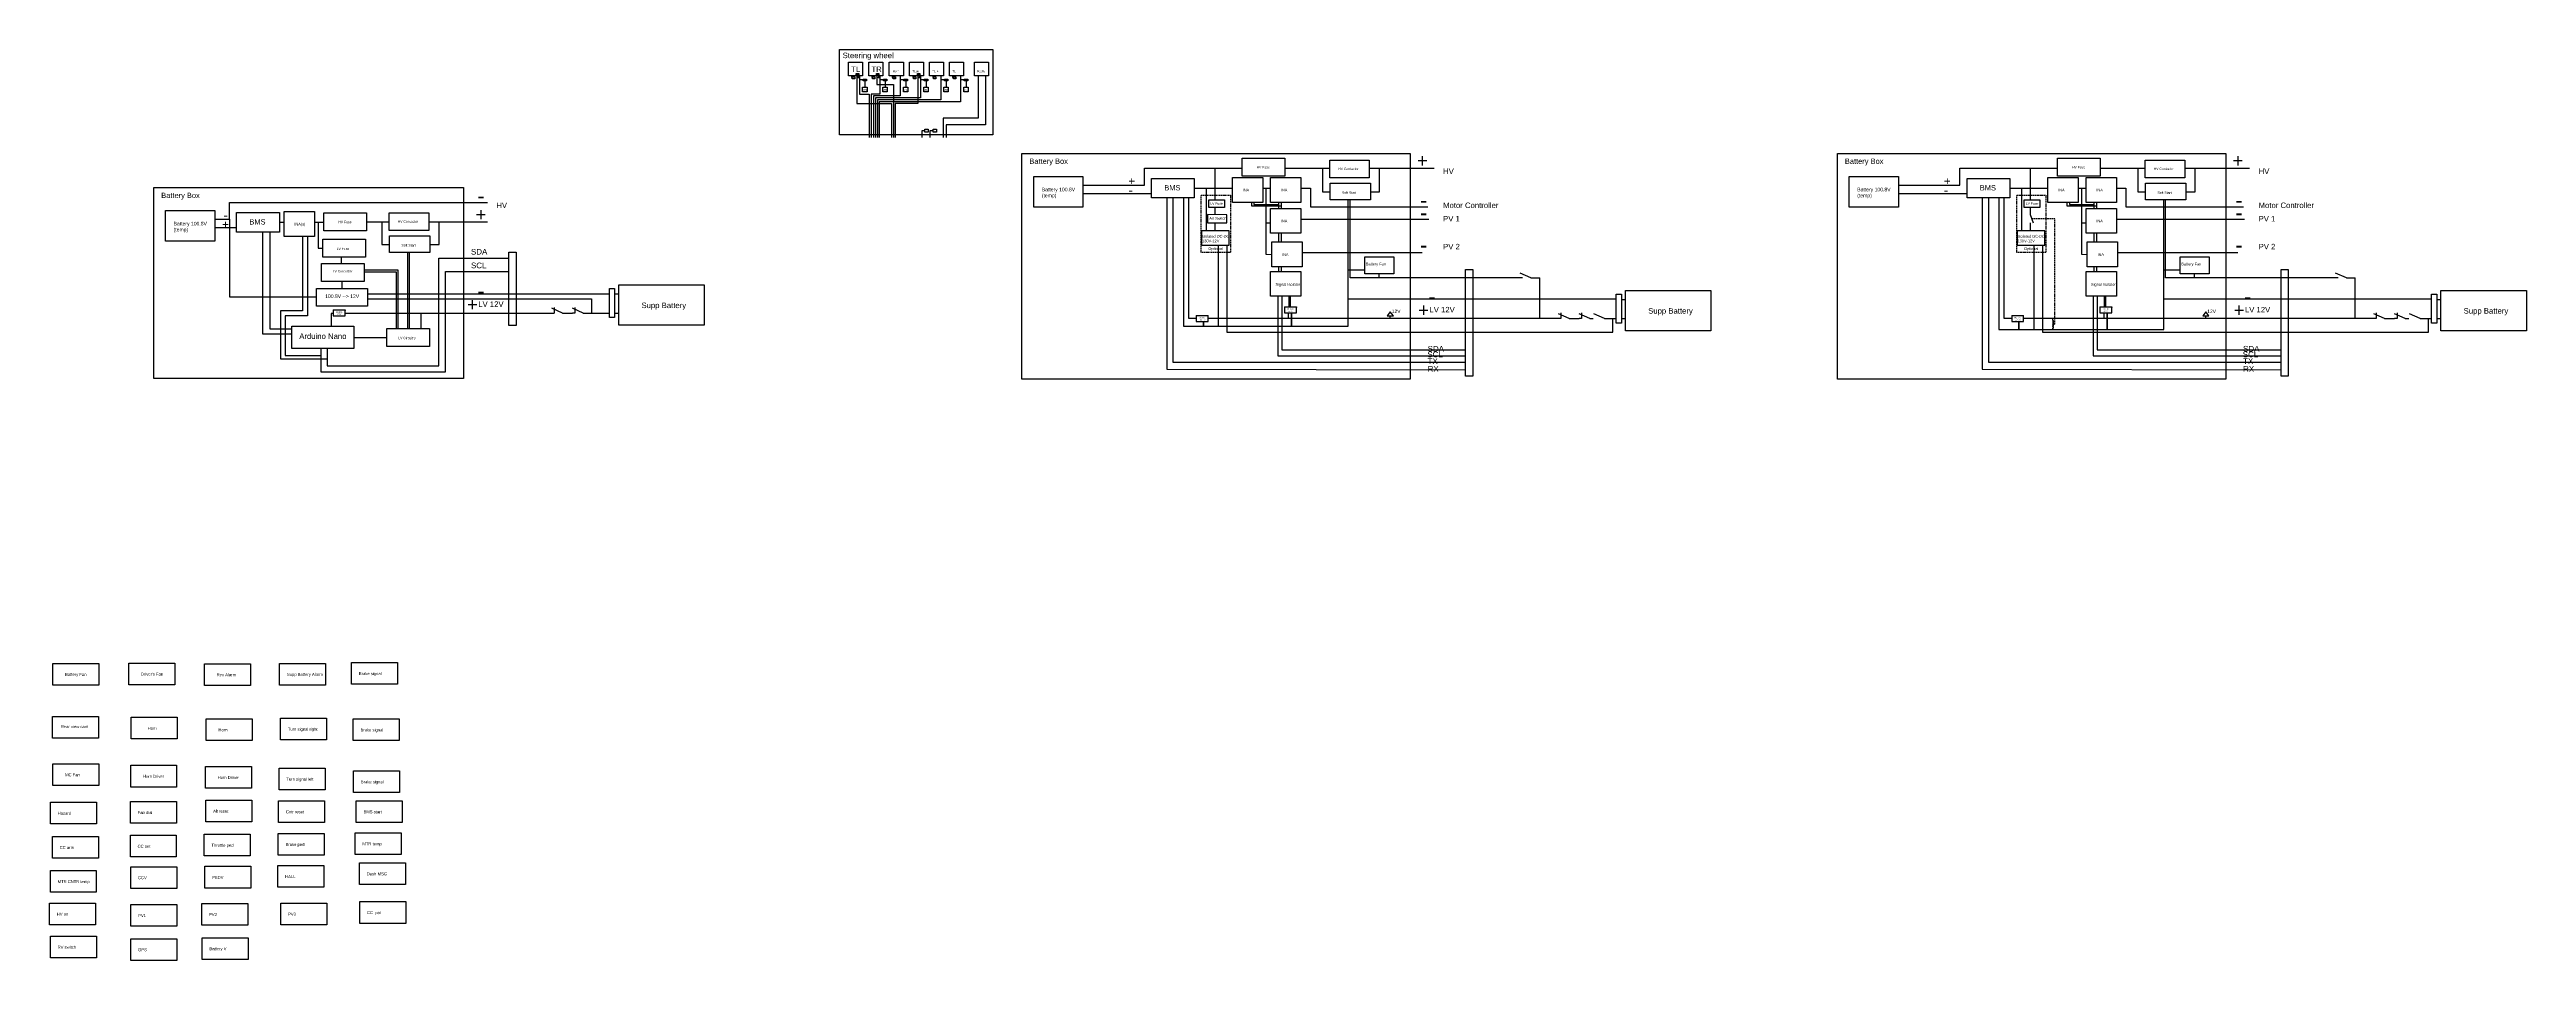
# Model space of a CAD drawing. Header units: inches. Extents: x -6006 to 28106, y 59 to 4778.
# Drawn here: x 5791 to 10942, y 1049 to 2943 of the extents above; entities that cross this region are included whole.
import ezdxf

# ---------------------------------------------------------------- set-up
doc = ezdxf.new("R2010")
doc.units = ezdxf.units.IN
doc.header["$MEASUREMENT"] = 0
doc.linetypes.add('DASHED2', pattern=[0.375, 0.25, -0.125])
doc.styles.get("Standard").update_dxf_attribs({"font": 'arial.ttf'})

msp = doc.modelspace()

# ---------------------------------------------------------------- linework, layer by layer
for p, q in [((7459, 2888.2), (7459, 2884.9)), ((7459, 2884.9), (7460.8, 2884.9)), ((7473.3, 2890.2), (7473.3, 2885.5)), ((7501.2, 2888.2), (7501.2, 2884.9)), ((7501.2, 2884.9), (7503, 2884.9)), ((7515.4, 2890.2), (7515.4, 2885.5)), ((7543.9, 2888.2), (7543.9, 2884.9)), ((7543.9, 2884.9), (7545.8, 2884.9)), ((7586.3, 2888.2), (7586.3, 2884.9)), ((7586.3, 2884.9), (7588.1, 2884.9)), ((7600.4, 2890.2), (7600.4, 2885.5)), ((7628, 2888.2), (7628, 2884.9)), ((7628, 2884.9), (7629.8, 2884.9)), ((7669.3, 2888.2), (7669.3, 2884.9)), ((7669.3, 2884.9), (7671.2, 2884.9)), ((7483.2, 2880), (7475.6, 2880)), ((7486.9, 2878.3), (7486.9, 2864.8)), ((7525.4, 2880), (7517.8, 2880)), ((7529.1, 2878.3), (7529.1, 2864.8)), ((7568.1, 2880), (7560.5, 2880)), ((7571.8, 2878.3), (7571.8, 2864.8)), ((7610.4, 2880), (7602.8, 2880)), ((7614.2, 2878.3), (7614.2, 2864.8)), ((7652.2, 2880), (7644.6, 2880)), ((7655.9, 2878.3), (7655.9, 2864.8)), ((7693.5, 2880), (7685.9, 2880)), ((7697.2, 2878.3), (7697.2, 2864.8)), ((8214.5, 2696.3), (8214.5, 2630.5)), ((8621.1, 2696.3), (8670.7, 2696.3)), ((9910.3, 2696.3), (9910.3, 2630.5)), ((10316.9, 2696.3), (10366.4, 2696.3)), ((7940.3, 2661.3), (8068.3, 2661.3)), ((7940.3, 2644.1), (8068.3, 2644.1)), ((8068.3, 2644.1), (8083, 2644.1)), ((8171.9, 2654.9), (8251.3, 2654.9)), ((8197.3, 2566.1), (8197.3, 2654.9)), ((8314.3, 2654.9), (8330.7, 2654.9)), ((8320.8, 2654.9), (8320.8, 2582.6)), ((8393.7, 2654.9), (8413.5, 2654.9)), ((8413.5, 2654.9), (8413.5, 2616.4)), ((9636, 2661.3), (9764.1, 2661.3)), ((9636, 2644.1), (9764.1, 2644.1)), ((9764.1, 2644.1), (9778.8, 2644.1)), ((9867.6, 2654.9), (9947.1, 2654.9)), ((9893, 2566.1), (9893, 2654.9)), ((10010, 2654.9), (10026.5, 2654.9)), ((10016.6, 2654.9), (10016.6, 2582.6)), ((10089.4, 2654.9), (10109.3, 2654.9)), ((10109.3, 2654.9), (10109.3, 2616.4)), ((6135, 2590.3), (6165.8, 2590.3)), ((6269.4, 2584), (6279.2, 2584)), ((6342.2, 2584), (6362, 2584)), ((6652.4, 2625.4), (6701.9, 2625.4)), ((6652.4, 2585.2), (6701.9, 2585.2)), ((8214.5, 2614.9), (8214.5, 2599.8)), ((8214.5, 2583.1), (8214.5, 2566.1)), ((8290.6, 2625.4), (8290.6, 2618.1)), ((8290.6, 2618.1), (8352.4, 2618.1)), ((8295.8, 2625.4), (8295.8, 2621.1)), ((8295.8, 2621.1), (8346.8, 2621.1)), ((8320.8, 2582.6), (8330.7, 2582.6)), ((8320.8, 2582.6), (8320.8, 2517.4)), ((8346.8, 2625.4), (8346.8, 2612.8)), ((8352.4, 2625.4), (8352.4, 2612.8)), ((8393.7, 2590.6), (8413.5, 2590.6)), ((8413.5, 2616.4), (8657.7, 2616.4)), ((8413.5, 2590.6), (8413.5, 2590.6)), ((8413.5, 2590.6), (8659.9, 2590.6)), ((9910.3, 2614.9), (9910.3, 2599.8)), ((9910.3, 2599.8), (9916.6, 2583.1)), ((9910.3, 2583.1), (9910.3, 2566.1)), ((9986.4, 2625.4), (9986.4, 2618.1)), ((9986.4, 2618.1), (10048.2, 2618.1)), ((9991.5, 2625.4), (9991.5, 2621.1)), ((9991.5, 2621.1), (10042.5, 2621.1)), ((10016.6, 2582.6), (10026.5, 2582.6)), ((10016.6, 2582.6), (10016.6, 2517.4)), ((10042.5, 2625.4), (10042.5, 2612.8)), ((10048.2, 2625.4), (10048.2, 2612.8)), ((10089.4, 2590.6), (10109.3, 2590.6)), ((10109.3, 2616.4), (10353.5, 2616.4)), ((10109.3, 2590.6), (10109.3, 2590.6)), ((10109.3, 2590.6), (10355.6, 2590.6)), ((6135, 2573.1), (6165.8, 2573.1)), ((6165.8, 2573.1), (6180.5, 2573.1)), ((8346.8, 2561.1), (8346.8, 2543)), ((8352.4, 2561.1), (8352.4, 2543)), ((10042.5, 2561.1), (10042.5, 2543)), ((10048.2, 2561.1), (10048.2, 2543)), ((6397.9, 2511.3), (6397.9, 2498.1)), ((8320.8, 2517.4), (8333, 2517.2)), ((8346.8, 2491.3), (8346.8, 2481.9)), ((8352.4, 2491.3), (8352.4, 2481.9)), ((8396, 2520.9), (8415.8, 2520.9)), ((8415.8, 2520.9), (8646, 2520.9)), ((10016.6, 2517.4), (10028.8, 2517.2)), ((10042.5, 2491.3), (10042.5, 2481.9)), ((10048.2, 2491.3), (10048.2, 2481.9)), ((10091.7, 2520.9), (10111.6, 2520.9)), ((10111.6, 2520.9), (10341.7, 2520.9)), ((6399.5, 2460.7), (6399.5, 2446)), ((6918.7, 2425.1), (6918.7, 2395.3)), ((6966.6, 2435), (6975.1, 2435)), ((9059.9, 2423.5), (9068.4, 2423.5)), ((10755.6, 2423.5), (10764.1, 2423.5)), ((6381.5, 2401.6), (6381.5, 2389.1)), ((6381.5, 2401.6), (6406.2, 2401.6)), ((6381.5, 2389.1), (6406.2, 2389.1)), ((6406.2, 2401.6), (6406.2, 2400.2)), ((6406.2, 2389.1), (6406.2, 2401.4)), ((6406.2, 2395.3), (6840.8, 2395.3)), ((6563.8, 2395.3), (6563.7, 2363.2)), ((6858.1, 2395.3), (6835.7, 2405.3)), ((6840.8, 2407.1), (6840.8, 2395.3)), ((6858.1, 2395.3), (6878.8, 2395.3)), ((6901.1, 2395.3), (6878.8, 2405.3)), ((6883.8, 2395.3), (6878.8, 2395.3)), ((6883.8, 2407.1), (6883.8, 2395.3)), ((6901.1, 2395.3), (6955.6, 2395.3)), ((6966.6, 2395.2), (6974.1, 2395.2)), ((8175.9, 2390.1), (8175.9, 2377.7)), ((8175.9, 2390.1), (8200.7, 2390.1)), ((8175.9, 2377.7), (8200.7, 2377.7)), ((8200.7, 2377.7), (8200.7, 2390)), ((8359.4, 2408.1), (8359.4, 2395.7)), ((8359.4, 2408.1), (8384.2, 2408.1)), ((8359.4, 2395.7), (8384.2, 2395.7)), ((8384.2, 2408.1), (8384.2, 2406.7)), ((8384.2, 2395.7), (8384.2, 2408)), ((9059.9, 2383.7), (9067.4, 2383.7)), ((9871.7, 2390.1), (9871.7, 2377.7)), ((9871.7, 2390.1), (9896.4, 2390.1)), ((9871.7, 2377.7), (9896.4, 2377.7)), ((9896.4, 2377.7), (9896.4, 2390)), ((9956.8, 2383.8), (9956.8, 2380.1)), ((9956.8, 2376.9), (9956.8, 2376.9)), ((9956.8, 2373.6), (9956.8, 2373.6)), ((9956.8, 2370.3), (9956.8, 2370.3)), ((10055.2, 2408.1), (10055.2, 2395.7)), ((10055.2, 2408.1), (10079.9, 2408.1)), ((10055.2, 2395.7), (10079.9, 2395.7)), ((10079.9, 2408.1), (10079.9, 2406.7)), ((10079.9, 2395.7), (10079.9, 2408)), ((10755.6, 2383.7), (10763.2, 2383.7)), ((6424.5, 2344.5), (6492.7, 2344.5)), ((9956.8, 2367.1), (9956.8, 2367.1)), ((9956.8, 2363.8), (9956.8, 2361.1))]:
    msp.add_line(p, q)
at = {"color": 3}
for p, q in [((8149.4, 2634.5), (8149.4, 2367.7)), ((9845.2, 2634.5), (9845.2, 2361.1)), ((8491.9, 2485.2), (8526.3, 2485.2)), ((10187.7, 2485.2), (10222, 2485.2)), ((8371.8, 2408.1), (8371.8, 2430.2)), ((8491.9, 2367.7), (8491.9, 2423.9)), ((10067.5, 2408.1), (10067.5, 2430.2)), ((10187.7, 2361.1), (10187.7, 2423.9)), ((8190.9, 2367.7), (8190.9, 2377.7)), ((8190.9, 2377.7), (8190.9, 2367.7)), ((8374.1, 2367.7), (8374.1, 2395.7)), ((8374.1, 2395.7), (8374.1, 2367.7)), ((9886.6, 2361.1), (9886.6, 2377.7)), ((9886.6, 2377.7), (9886.6, 2361.1)), ((10069.8, 2361.1), (10069.8, 2395.7)), ((10069.8, 2395.7), (10069.8, 2361.1)), ((8149.4, 2367.7), (8190.9, 2367.7)), ((8190.9, 2367.7), (8374.1, 2367.7)), ((8374.1, 2367.7), (8491.9, 2367.7)), ((9845.2, 2361.1), (9886.6, 2361.1)), ((9886.6, 2361.1), (10069.8, 2361.1)), ((10069.8, 2361.1), (10187.7, 2361.1))]:
    msp.add_line(p, q, dxfattribs=at)
at = {"color": 1}
for p, q in [((8160.6, 2383.9), (8160.6, 2634.5)), ((9856.3, 2383.9), (9856.3, 2634.5)), ((8556.1, 2468.3), (8556.1, 2476.7)), ((8871.8, 2468.3), (8849.4, 2478.3)), ((10251.8, 2468.3), (10251.8, 2476.7)), ((10567.5, 2468.3), (10545.2, 2478.3)), ((8368.9, 2408.1), (8368.9, 2430.2)), ((8854.5, 2468.3), (8849.4, 2468.3)), ((8871.8, 2468.3), (8890.2, 2468.3)), ((8890.2, 2383.8), (8890.2, 2468.3)), ((10064.6, 2408.1), (10064.6, 2430.2)), ((10550.3, 2468.3), (10545.2, 2468.3)), ((10567.5, 2468.3), (10585.9, 2468.3)), ((10585.9, 2383.8), (10585.9, 2468.3)), ((8175.9, 2383.9), (8160.6, 2383.9)), ((8579.5, 2383.8), (8200.7, 2383.8)), ((8367.3, 2395.7), (8367.3, 2383.8)), ((8905.9, 2383.8), (8890.2, 2383.8)), ((8934.1, 2383.8), (8905.9, 2383.8)), ((8951.3, 2383.8), (8929, 2393.7)), ((8934.1, 2395.6), (8934.1, 2383.8)), ((8951.3, 2383.8), (8972, 2383.8)), ((8994.4, 2383.8), (8972, 2393.7)), ((8977.1, 2383.8), (8972, 2383.8)), ((8977.1, 2395.6), (8977.1, 2383.8)), ((8994.4, 2383.8), (9001.6, 2383.8)), ((9025.2, 2383.8), (9002.9, 2393.7)), ((9025.2, 2383.8), (9048.9, 2383.8)), ((9871.7, 2383.9), (9856.3, 2383.9)), ((10275.2, 2383.8), (9896.4, 2383.8)), ((10063, 2395.7), (10063, 2383.8)), ((10601.6, 2383.8), (10585.9, 2383.8)), ((10629.8, 2383.8), (10601.6, 2383.8)), ((10647.1, 2383.8), (10624.7, 2393.7)), ((10629.8, 2395.6), (10629.8, 2383.8)), ((10647.1, 2383.8), (10667.8, 2383.8)), ((10690.1, 2383.8), (10667.8, 2393.7)), ((10672.9, 2383.8), (10667.8, 2383.8)), ((10672.9, 2395.6), (10672.9, 2383.8)), ((10690.1, 2383.8), (10697.4, 2383.8)), ((10721, 2383.8), (10698.6, 2393.7)), ((10721, 2383.8), (10744.6, 2383.8))]:
    msp.add_line(p, q, dxfattribs=at)
for points in [[(7433.8, 2943.2), (7753.2, 2943.2), (7753.2, 2766.1), (7433.8, 2766.1)], [(7452.7, 2916.6), (7481.9, 2916.6), (7481.9, 2888.2), (7452.7, 2888.2)], [(7460.8, 2886.3), (7465.7, 2886.3), (7465.7, 2882.1), (7460.8, 2882.1)], [(7468.9, 2893.1), (7474, 2893.1), (7474, 2890.2), (7468.9, 2890.2)], [(7472.3, 2885.5), (7474.8, 2885.5), (7474.8, 2884.2), (7472.3, 2884.2)], [(7494.8, 2916.6), (7524, 2916.6), (7524, 2888.2), (7494.8, 2888.2)], [(7503, 2886.3), (7507.9, 2886.3), (7507.9, 2882.1), (7503, 2882.1)], [(7510.9, 2893.1), (7516.1, 2893.1), (7516.1, 2890.2), (7510.9, 2890.2)], [(7514.3, 2885.5), (7516.9, 2885.5), (7516.9, 2884.2), (7514.3, 2884.2)], [(7537.7, 2916.6), (7566.9, 2916.6), (7566.9, 2888.2), (7537.7, 2888.2)], [(7545.8, 2886.3), (7550.6, 2886.3), (7550.6, 2882.1), (7545.8, 2882.1)], [(7579.8, 2916.6), (7609, 2916.6), (7609, 2888.2), (7579.8, 2888.2)], [(7588.1, 2886.3), (7592.9, 2886.3), (7592.9, 2882.1), (7588.1, 2882.1)], [(7596, 2893.1), (7601.1, 2893.1), (7601.1, 2890.2), (7596, 2890.2)], [(7599.3, 2885.5), (7601.9, 2885.5), (7601.9, 2884.2), (7599.3, 2884.2)], [(7621.5, 2916.6), (7650.7, 2916.6), (7650.7, 2888.2), (7621.5, 2888.2)], [(7629.8, 2886.3), (7634.7, 2886.3), (7634.7, 2882.1), (7629.8, 2882.1)], [(7662.8, 2916.6), (7692, 2916.6), (7692, 2888.2), (7662.8, 2888.2)], [(7671.2, 2886.3), (7676, 2886.3), (7676, 2882.1), (7671.2, 2882.1)], [(7714.7, 2916.6), (7743.9, 2916.6), (7743.9, 2888.2), (7714.7, 2888.2)], [(7482.1, 2864.8), (7491.5, 2864.8), (7491.5, 2855.2), (7482.1, 2855.2)], [(7483.2, 2881.6), (7490.6, 2881.6), (7490.6, 2878.3), (7483.2, 2878.3)], [(7524.3, 2864.8), (7533.6, 2864.8), (7533.6, 2855.2), (7524.3, 2855.2)], [(7525.4, 2881.6), (7532.8, 2881.6), (7532.8, 2878.3), (7525.4, 2878.3)], [(7567, 2864.8), (7576.4, 2864.8), (7576.4, 2855.2), (7567, 2855.2)], [(7568.1, 2881.6), (7575.5, 2881.6), (7575.5, 2878.3), (7568.1, 2878.3)], [(7609.4, 2864.8), (7618.7, 2864.8), (7618.7, 2855.2), (7609.4, 2855.2)], [(7610.4, 2881.6), (7617.9, 2881.6), (7617.9, 2878.3), (7610.4, 2878.3)], [(7651.1, 2864.8), (7660.4, 2864.8), (7660.4, 2855.2), (7651.1, 2855.2)], [(7652.2, 2881.6), (7659.6, 2881.6), (7659.6, 2878.3), (7652.2, 2878.3)], [(7692.4, 2864.8), (7701.8, 2864.8), (7701.8, 2855.2), (7692.4, 2855.2)], [(7693.5, 2881.6), (7700.9, 2881.6), (7700.9, 2878.3), (7693.5, 2878.3)], [(7611.9, 2777.9), (7618.5, 2777.9), (7618.5, 2771.6), (7611.9, 2771.6)], [(7629.2, 2777.9), (7635.7, 2777.9), (7635.7, 2771.6), (7629.2, 2771.6)], [(7813.6, 2726.9), (8621.1, 2726.9), (8621.1, 2257.7), (7813.6, 2257.7)], [(7838, 2679.5), (7940.3, 2679.5), (7940.3, 2615.5), (7838, 2615.5)], [(8271.4, 2717.6), (8359.9, 2717.6), (8359.9, 2680.2), (8271.4, 2680.2)], [(8453.5, 2713), (8535.6, 2713), (8535.6, 2676.3), (8453.5, 2676.3)], [(9509.3, 2726.9), (10316.9, 2726.9), (10316.9, 2257.7), (9509.3, 2257.7)], [(9533.8, 2679.5), (9636, 2679.5), (9636, 2615.5), (9533.8, 2615.5)], [(9967.1, 2717.6), (10055.7, 2717.6), (10055.7, 2680.2), (9967.1, 2680.2)], [(10149.2, 2713), (10231.3, 2713), (10231.3, 2676.3), (10149.2, 2676.3)], [(6008.3, 2656), (6652.4, 2656), (6652.4, 2259), (6008.3, 2259)], [(8083, 2675.3), (8171.9, 2675.3), (8171.9, 2634.5), (8083, 2634.5)], [(8202, 2630.5), (8234.6, 2630.5), (8234.6, 2614.9), (8202, 2614.9)], [(8251.3, 2677.1), (8314.3, 2677.1), (8314.3, 2625.4), (8251.3, 2625.4)], [(8330.7, 2677.1), (8393.7, 2677.1), (8393.7, 2625.4), (8330.7, 2625.4)], [(8454.3, 2665), (8538, 2665), (8538, 2630.7), (8454.3, 2630.7)], [(9778.8, 2675.3), (9867.6, 2675.3), (9867.6, 2634.5), (9778.8, 2634.5)], [(9897.7, 2630.5), (9930.3, 2630.5), (9930.3, 2614.9), (9897.7, 2614.9)], [(9947.1, 2677.1), (10010, 2677.1), (10010, 2625.4), (9947.1, 2625.4)], [(10026.5, 2677.1), (10089.4, 2677.1), (10089.4, 2625.4), (10026.5, 2625.4)], [(10150, 2665), (10233.7, 2665), (10233.7, 2630.7), (10150, 2630.7)], [(6032.7, 2608.5), (6135, 2608.5), (6135, 2544.5), (6032.7, 2544.5)], [(6180.5, 2604.4), (6269.4, 2604.4), (6269.4, 2563.6), (6180.5, 2563.6)], [(6279.2, 2606.2), (6342.2, 2606.2), (6342.2, 2554.4), (6279.2, 2554.4)], [(6362, 2603.5), (6450.6, 2603.5), (6450.6, 2566.1), (6362, 2566.1)], [(6497.7, 2603.5), (6579.9, 2603.5), (6579.9, 2566.9), (6497.7, 2566.9)], [(8199.5, 2583.1), (8239.8, 2582.8), (8239.8, 2599.5), (8199.5, 2599.8)], [(8330.7, 2612.8), (8393.7, 2612.8), (8393.7, 2561.1), (8330.7, 2561.1)], [(10026.5, 2612.8), (10089.4, 2612.8), (10089.4, 2561.1), (10026.5, 2561.1)], [(6360.1, 2548.7), (6448.6, 2548.7), (6448.6, 2511.3), (6360.1, 2511.3)], [(6498.5, 2555.6), (6582.3, 2555.6), (6582.3, 2521.2), (6498.5, 2521.2)], [(8187.1, 2536.1), (8244.5, 2536.1), (8244.5, 2566.1), (8187.1, 2566.1)], [(8333, 2543), (8396, 2543), (8396, 2491.3), (8333, 2491.3)], [(9882.8, 2536.1), (9940.2, 2536.1), (9940.2, 2566.1), (9882.8, 2566.1)], [(10028.8, 2543), (10091.7, 2543), (10091.7, 2491.3), (10028.8, 2491.3)], [(6357.2, 2498.1), (6445.8, 2498.1), (6445.8, 2460.7), (6357.2, 2460.7)], [(6746.7, 2521.7), (6761.6, 2521.7), (6761.6, 2369.1), (6746.7, 2369.1)], [(8330.7, 2481.9), (8393.7, 2481.9), (8393.7, 2430.2), (8330.7, 2430.2)], [(8526.3, 2512.2), (8586.6, 2512.2), (8586.6, 2476.7), (8526.3, 2476.7)], [(8736, 2485.7), (8750.9, 2485.7), (8750.9, 2264.3), (8736, 2264.3)], [(10026.5, 2481.9), (10089.4, 2481.9), (10089.4, 2430.2), (10026.5, 2430.2)], [(10222, 2512.2), (10282.3, 2512.2), (10282.3, 2476.7), (10222, 2476.7)], [(10431.7, 2485.7), (10446.7, 2485.7), (10446.7, 2264.3), (10431.7, 2264.3)], [(6346.6, 2446), (6452.4, 2446), (6452.4, 2409.6), (6346.6, 2409.6)], [(6955.6, 2446.3), (6966.6, 2446.3), (6966.6, 2385.8), (6955.6, 2385.8)], [(6975.1, 2453.9), (7153, 2453.9), (7153, 2369.7), (6975.1, 2369.7)], [(9048.9, 2434.8), (9059.9, 2434.8), (9059.9, 2374.3), (9048.9, 2374.3)], [(9068.4, 2442.4), (9246.3, 2442.4), (9246.3, 2358.2), (9068.4, 2358.2)], [(10744.6, 2434.8), (10755.6, 2434.8), (10755.6, 2374.3), (10744.6, 2374.3)], [(10764.1, 2442.4), (10942, 2442.4), (10942, 2358.2), (10764.1, 2358.2)], [(6295.5, 2367.7), (6424.5, 2367.7), (6424.5, 2321.3), (6295.5, 2321.3)], [(6492.7, 2363.2), (6581.3, 2363.2), (6581.3, 2325.8), (6492.7, 2325.8)], [(5798.6, 1666.7), (5894.1, 1666.7), (5894.1, 1621.5), (5798.6, 1621.5)], [(5956.2, 1667.4), (6051.8, 1667.4), (6051.8, 1622.2), (5956.2, 1622.2)], [(6113.6, 1666.1), (6209.2, 1666.1), (6209.2, 1620.9), (6113.6, 1620.9)], [(6269.9, 1666.8), (6365.4, 1666.8), (6365.4, 1621.6), (6269.9, 1621.6)], [(6419.5, 1668.4), (6515.1, 1668.4), (6515.1, 1623.2), (6419.5, 1623.2)], [(5797.7, 1556.4), (5893.3, 1556.4), (5893.3, 1511.2), (5797.7, 1511.2)], [(5961, 1555), (6056.6, 1555), (6056.6, 1509.8), (5961, 1509.8)], [(6117.5, 1551.5), (6213, 1551.5), (6213, 1506.3), (6117.5, 1506.3)], [(6272, 1552.8), (6367.6, 1552.8), (6367.6, 1507.6), (6272, 1507.6)], [(6423.1, 1551.3), (6518.6, 1551.3), (6518.6, 1506.1), (6423.1, 1506.1)], [(5798.4, 1457.9), (5894, 1457.9), (5894, 1412.6), (5798.4, 1412.6)], [(5960.2, 1454.9), (6055.7, 1454.9), (6055.7, 1409.6), (5960.2, 1409.6)], [(6115.7, 1452.3), (6211.3, 1452.3), (6211.3, 1407.1), (6115.7, 1407.1)], [(6268.8, 1448.9), (6364.4, 1448.9), (6364.4, 1403.7), (6268.8, 1403.7)], [(6423.7, 1443.2), (6519.3, 1443.2), (6519.3, 1398), (6423.7, 1398)], [(5793.3, 1378), (5888.8, 1378), (5888.8, 1332.8), (5793.3, 1332.8)], [(5959.7, 1379.5), (6055.2, 1379.5), (6055.2, 1334.3), (5959.7, 1334.3)], [(6116.5, 1382.4), (6212.1, 1382.4), (6212.1, 1337.2), (6116.5, 1337.2)], [(6267.9, 1381), (6363.4, 1381), (6363.4, 1335.8), (6267.9, 1335.8)], [(6429.3, 1381), (6524.8, 1381), (6524.8, 1335.8), (6429.3, 1335.8)], [(5797.6, 1306.7), (5893.1, 1306.7), (5893.1, 1261.4), (5797.6, 1261.4)], [(5959.5, 1309.5), (6055.1, 1309.5), (6055.1, 1264.3), (5959.5, 1264.3)], [(6113, 1311.6), (6208.5, 1311.6), (6208.5, 1266.4), (6113, 1266.4)], [(6267.2, 1313), (6362.7, 1313), (6362.7, 1267.8), (6267.2, 1267.8)], [(6427, 1314.5), (6522.6, 1314.5), (6522.6, 1269.3), (6427, 1269.3)], [(5960.4, 1244), (6055.9, 1244), (6055.9, 1198.8), (5960.4, 1198.8)], [(6114.6, 1244.8), (6210.1, 1244.8), (6210.1, 1199.6), (6114.6, 1199.6)], [(6266.3, 1246.4), (6361.9, 1246.4), (6361.9, 1201.2), (6266.3, 1201.2)], [(6435.9, 1252.1), (6531.5, 1252.1), (6531.5, 1206.9), (6435.9, 1206.9)], [(5793.2, 1235.9), (5888.7, 1235.9), (5888.7, 1190.7), (5793.2, 1190.7)], [(5791.5, 1168.3), (5887, 1168.3), (5887, 1123.1), (5791.5, 1123.1)], [(5960.7, 1165.5), (6056.2, 1165.5), (6056.2, 1120.3), (5960.7, 1120.3)], [(6108, 1167.4), (6203.5, 1167.4), (6203.5, 1122.2), (6108, 1122.2)], [(6272.4, 1168.3), (6368, 1168.3), (6368, 1123.1), (6272.4, 1123.1)], [(6436.6, 1171.3), (6532.1, 1171.3), (6532.1, 1126.1), (6436.6, 1126.1)], [(5793.3, 1099.4), (5888.9, 1099.4), (5888.9, 1054.2), (5793.3, 1054.2)], [(5960.4, 1094.2), (6055.9, 1094.2), (6055.9, 1049), (5960.4, 1049)], [(6108.9, 1096.4), (6204.4, 1096.4), (6204.4, 1051.2), (6108.9, 1051.2)]]:
    msp.add_lwpolyline(points, close=True)
for points in [[(7469.9, 2890.2), (7469.9, 2830.7), (7542.2, 2830.7), (7542.2, 2760.5)], [(7475.6, 2888.2), (7475.6, 2850.6), (7495.8, 2850.6), (7495.8, 2760.5)], [(7517.8, 2888.2), (7517.8, 2850.6), (7500.2, 2850.6), (7500.2, 2760.5)], [(7560.5, 2888.2), (7560.5, 2847), (7504.7, 2847), (7504.7, 2760.5)], [(7602.8, 2888.2), (7602.8, 2842.9), (7509.1, 2842.9), (7509.1, 2760.5)], [(7512, 2890.2), (7512, 2870.5)], [(7644.6, 2888.2), (7644.6, 2838.9), (7512.9, 2838.9), (7512.9, 2760.5)], [(7685.9, 2888.2), (7685.9, 2834.7), (7516.9, 2834.7), (7516.9, 2760.5)], [(7597, 2890.2), (7597, 2830.8), (7550, 2830.8), (7550, 2760.5)], [(7722.7, 2888.2), (7722.7, 2800.4), (7649.5, 2800.4), (7649.5, 2760.5)], [(7738, 2888.2), (7738, 2786.9), (7655.7, 2786.9), (7655.7, 2760.5)], [(7512, 2870.5), (7546.3, 2870.5), (7546.3, 2760.5)], [(7605.7, 2760.5), (7605.7, 2774.6), (7611.9, 2774.6)], [(7623, 2760.5), (7623, 2774.6), (7629.2, 2774.6)], [(8068.3, 2661.3), (8068.3, 2696.3), (8271.4, 2696.3)], [(8359.9, 2696.3), (8453.5, 2696.3)], [(8438.4, 2694.2), (8438.4, 2647.5), (8454.3, 2647.5)], [(8535.6, 2696.3), (8621.1, 2696.3)], [(8538, 2647.5), (8557.1, 2647.5), (8557.1, 2694.6)], [(9764.1, 2661.3), (9764.1, 2696.3), (9967.1, 2696.3)], [(10055.7, 2696.3), (10149.2, 2696.3)], [(10134.1, 2694.2), (10134.1, 2647.5), (10150, 2647.5)], [(10231.3, 2696.3), (10316.9, 2696.3)], [(10233.7, 2647.5), (10252.9, 2647.5), (10252.9, 2694.6)], [(8114.8, 2634.5), (8114.8, 2278.8), (8736, 2277.4)], [(8127.5, 2634.5), (8127.5, 2293.4), (8736, 2293.4)], [(9810.5, 2634.5), (9810.5, 2278.8), (10431.7, 2277.4)], [(9823.2, 2634.5), (9823.2, 2293.4), (10431.7, 2293.4)], [(6165.8, 2590.3), (6165.8, 2625.4), (6652.4, 2625.4)], [(6165.8, 2590.3), (6165.8, 2428.8), (6346.6, 2428.8)], [(6349.9, 2584), (6349.9, 2530), (6360.1, 2530)], [(6450.6, 2584.8), (6497.7, 2584.8)], [(6482.6, 2584.8), (6482.6, 2538), (6498.5, 2538)], [(6579.9, 2585.2), (6652.4, 2585.2)], [(6582.3, 2538), (6601.4, 2538), (6601.4, 2585.2)], [(6234.3, 2563.6), (6234.3, 2351.9), (6295.5, 2351.9)], [(6249.8, 2563.6), (6249.8, 2362.5), (6295.5, 2362.5)], [(6317.3, 2554.4), (6317.3, 2399.6), (6271.7, 2399.6), (6271.7, 2299.8), (6368.9, 2299.8)], [(6327.6, 2554.4), (6327.6, 2389.3), (6281.4, 2389.3), (6281.4, 2306.9), (6355.6, 2306.9)], [(6355.6, 2321.3), (6355.6, 2273.2), (6615, 2273.2), (6615, 2481.5), (6652.4, 2481.5), (6746.7, 2481.6)], [(6368.9, 2321.3), (6368.9, 2285.3), (6601, 2285.3), (6601, 2509.1), (6652.4, 2509.1), (6746.7, 2509.2)], [(6516.6, 2363.2), (6516.6, 2484.2), (6445.8, 2484.2)], [(6512.8, 2363.2), (6512.8, 2480.4), (6445.8, 2480.4)], [(6536.2, 2363.2), (6536.2, 2521.2)], [(6540.1, 2363.2), (6540.1, 2521.2)], [(6452.4, 2435.4), (6652.4, 2435.4), (6955.6, 2435.4)], [(6452.4, 2425.1), (6652.4, 2425.1), (6918.7, 2425.1)], [(8345.3, 2430.2), (8345.3, 2306.6), (8736, 2306.6)], [(8353.7, 2430.2), (8353.7, 2318.7), (8736, 2318.7)], [(10041.1, 2430.2), (10041.1, 2306.6), (10431.7, 2306.6)], [(10049.4, 2430.2), (10049.4, 2318.7), (10431.7, 2318.7)], [(6381.5, 2394.6), (6376.8, 2394.6), (6376.8, 2367.7)]]:
    msp.add_lwpolyline(points)
at = {"linetype": 'DASHED2', "ltscale": 10}
for points in [[(8186.3, 2640.4), (8247.2, 2640.4), (8247.2, 2521.1), (8186.3, 2521.1)], [(9882, 2640.4), (9942.9, 2640.4), (9942.9, 2521.1), (9882, 2521.1)]]:
    msp.add_lwpolyline(points, close=True, dxfattribs=at)
at = {"color": 3}
for points in [[(9048.9, 2423.9), (8630.4, 2423.9), (8491.9, 2423.9), (8491.9, 2630.7)], [(10744.6, 2423.9), (10326.1, 2423.9), (10187.7, 2423.9), (10187.7, 2630.7)], [(8221.8, 2536.1), (8221.8, 2367.7)], [(9917.5, 2536.1), (9917.5, 2361.1)]]:
    msp.add_lwpolyline(points, dxfattribs=at)
at = {"color": 1}
for points in [[(8849.4, 2468.3), (8495.8, 2468.3), (8495.8, 2630.7)], [(10545.2, 2468.3), (10191.5, 2468.3), (10191.5, 2630.7)], [(8239.9, 2536.1), (8239.9, 2355.8), (9042.3, 2355.8), (9042.3, 2383.8)], [(9935.6, 2536.1), (9935.6, 2355.8), (10738, 2355.8), (10738, 2383.8)], [(8890.2, 2383.8), (8579.5, 2383.8), (8579.5, 2389.3)], [(10585.9, 2383.8), (10275.2, 2383.8), (10275.2, 2389.3)]]:
    msp.add_lwpolyline(points, dxfattribs=at)
at = {"linetype": 'DASHED2', "ltscale": 10}
msp.add_lwpolyline([(9958.4, 2372), (9961.5, 2372), (9961.5, 2591.4), (9913.4, 2591.4)], dxfattribs=at)
at = {"color": 1}
for points in [[(8586, 2389.3), (8579.5, 2397.9), (8573.1, 2389.3)], [(10281.7, 2389.3), (10275.2, 2397.9), (10268.8, 2389.3)]]:
    msp.add_lwpolyline(points, close=True, dxfattribs=at)
for centre, start, end in [((9956.8, 2378.5), 268.732, 89.9981), ((9956.8, 2375.2), 268.2068, 91.268), ((9956.8, 2372), 268.2068, 91.7932), ((9956.8, 2368.7), 268.2068, 91.7932), ((9956.8, 2365.4), 270.0019, 91.7932)]:
    msp.add_arc(centre, 1.63, start, end)

# ---------------------------------------------------------------- texts
for s, height, p in [('HV Fuse', 5.03, (8301.5, 2696.1)), ('HV Contactor', 5.032, (8471.3, 2692.5)), ('HV Fuse', 5.03, (9997.2, 2696.1)), ('HV Contactor', 5.032, (10167.1, 2692.5)), ('Soft Start', 5.03, (8479, 2643.1)), ('Soft Start', 5.03, (10174.8, 2643.1)), ('HV Fuse', 5.03, (6392.1, 2582)), ('HV Contactor', 5.032, (6515.6, 2583.1)), ('LV Fuse', 5.03, (8205.1, 2620.5)), ('LV Fuse', 5.03, (9900.9, 2620.5)), ('LV Fuse', 5.03, (6388.6, 2526.4)), ('Soft Start', 5.03, (6523.3, 2533.6)), ('LV Contactor', 5.032, (6380.2, 2479.6)), ('DC DC ', 3.12, (6386.5, 2395.6)), ('12V 5V', 2.06, (6388.8, 2391.9)), ('DC DC ', 3.12, (8181, 2384.1)), ('12V 3.3V', 2.06, (8183.3, 2380.4)), ('DC DC ', 3.12, (8364.5, 2402.1)), ('12V 5V', 2.06, (8366.8, 2398.4)), ('DC DC ', 3.12, (9876.7, 2384.1)), ('12V 3.3V', 2.06, (9879, 2380.4)), ('DC DC ', 3.12, (10060.2, 2402.1)), ('12V 5V', 2.06, (10062.5, 2398.4)), ('LV Circuitry', 5.032, (6516.7, 2340.8))]:
    msp.add_text(s, height=height).set_placement(p)
at = {"attachment_point": 1}
for s, width, gutter_width, insert, char_height in [('Steering wheel', 455.15, 57.5, (7440.7, 2936.7), 11.491), ('TL', 455.15, 57.5, (7458.5, 2907.8), 11.49), ('5v', 64.92, 8.19, (7462.1, 2884.8), 1.64), ('LED', 64.92, 8.19, (7469.4, 2892.5), 1.64), ('GND', 24.57, 3.1, (7472.6, 2885.2), 0.62), ('TR', 455.15, 57.5, (7500.6, 2907.8), 11.49), ('5v', 64.92, 8.19, (7504.3, 2884.8), 1.64), ('LED', 64.92, 8.19, (7511.5, 2892.5), 1.64), ('GND', 24.57, 3.1, (7514.7, 2885.2), 0.62), ('Horn', 177.208, 22.4, (7545, 2900.5), 4.47), ('5v', 64.92, 8.19, (7547, 2884.8), 1.64), ('TLon', 177.208, 22.4, (7585.6, 2900.5), 4.47), ('5v', 64.92, 8.19, (7589.4, 2884.8), 1.64), ('LED', 64.92, 8.19, (7596.5, 2892.5), 1.64), ('GND', 24.57, 3.1, (7599.7, 2885.2), 0.62), ('TL +', 177.208, 22.4, (7627.3, 2900.5), 4.47), ('5v', 64.92, 8.19, (7631.1, 2884.8), 1.64), ('TL -', 177.208, 22.4, (7668.6, 2900.5), 4.47), ('5v', 64.92, 8.19, (7672.4, 2884.8), 1.64), ('Radio', 177.208, 22.4, (7720.5, 2900.5), 4.47), ('GND', 129.437, 16.3, (7482.1, 2861.2), 3.27), ('10k', 64.92, 8.19, (7485.4, 2880.9), 1.64), ('GND', 129.437, 16.3, (7524.3, 2861.2), 3.27), ('10k', 64.92, 8.19, (7527.6, 2880.9), 1.64), ('GND', 129.437, 16.3, (7567, 2861.2), 3.27), ('10k', 64.92, 8.19, (7570.3, 2880.9), 1.64), ('GND', 129.437, 16.3, (7609.4, 2861.2), 3.27), ('10k', 64.92, 8.19, (7612.7, 2880.9), 1.64), ('GND', 129.437, 16.3, (7651.1, 2861.2), 3.27), ('10k', 64.92, 8.19, (7654.4, 2880.9), 1.64), ('GND', 129.437, 16.3, (7692.4, 2861.2), 3.27), ('10k', 64.92, 8.19, (7695.7, 2880.9), 1.64), ('5V', 58.731, 7.41, (7613.6, 2774.5), 1.48), ('GND', 58.731, 7.41, (7630.6, 2774.5), 1.48), ('Battery Box', 541.434, 55.5, (7828.9, 2716.5), 11.11), ('+', 256.576, 138, (8635.1, 2726.1), 27.6), ('HV', 455.15, 57.5, (8689.3, 2695.9), 11.49), ('Battery Box', 541.434, 55.5, (9524.7, 2716.5), 11.11), ('+', 256.576, 138, (10330.8, 2726.1), 27.6), ('HV', 455.15, 57.5, (10385.1, 2695.9), 11.49), ('Battery Box', 541.434, 55.5, (6023.7, 2645.5), 11.11), ('-', 303.676, 163.3, (6680.9, 2655.4), 32.7), ('Battery 100.8V \\P(temp)', 365.26, 37.5, (7854.8, 2655.9), 7.495), ('+', 159.661, 85.9, (8034.8, 2678.4), 17.2), ('-', 188.969, 101.6, (8034.8, 2661.3), 20.3), ('BMS', 541.434, 55.5, (8109.5, 2661.3), 11.11), ('INA', 53.768, 28.9, (8272.6, 2653.8), 5.78), ('INA', 53.768, 28.9, (8352, 2653.8), 5.78), ('-', 303.676, 163.3, (8641.2, 2646.6), 32.7), ('Battery 100.8V \\P(temp)', 365.26, 37.5, (9550.5, 2655.9), 7.495), ('+', 159.661, 85.9, (9730.6, 2678.4), 17.2), ('-', 188.969, 101.6, (9730.6, 2661.3), 20.3), ('BMS', 541.434, 55.5, (9805.3, 2661.3), 11.11), ('INA', 53.768, 28.9, (9968.3, 2653.8), 5.78), ('INA', 53.768, 28.9, (10047.7, 2653.8), 5.78), ('-', 303.676, 163.3, (10336.9, 2646.6), 32.7), ('Battery 100.8V \\P(temp)', 365.26, 37.5, (6049.5, 2584.9), 7.495), ('+', 159.661, 85.9, (6150.5, 2588.3), 17.2), ('-', 188.969, 101.6, (6152.7, 2609), 20.3), ('BMS', 541.434, 55.5, (6207, 2590.4), 11.11), ('INA(s)', 53.768, 28.9, (6300.5, 2582.9), 5.78), ('+', 256.576, 138, (6677.4, 2614), 27.6), ('HV', 455.15, 57.5, (6720.6, 2624.9), 11.49), ('Air Switch', 53.768, 28.9, (8203.1, 2594.9), 5.78), ('INA', 53.768, 28.9, (8352, 2589.5), 5.78), ('-', 303.676, 163.3, (8641.2, 2620.5), 32.7), ('Motor Controller', 455.15, 57.5, (8689.3, 2625), 11.491), ('PV 1', 455.15, 57.5, (8689.3, 2597.1), 11.49), ('INA', 53.768, 28.9, (10047.7, 2589.5), 5.78), ('-', 303.676, 163.3, (10336.9, 2620.5), 32.7), ('Motor Controller', 455.15, 57.5, (10385.1, 2625), 11.491), ('PV 1', 455.15, 57.5, (10385.1, 2597.1), 11.49), ('SDA', 110.275, 59.3, (6667.8, 2528.6), 11.86), ('Isolated DC-DC 130V-12V', 82.387, 28.9, (8188.1, 2557.8), 5.784), ('Optional', 53.768, 28.9, (8201.2, 2531.9), 5.78), ('-', 303.676, 163.3, (8641.2, 2553.4), 32.7), ('PV 2', 455.15, 57.5, (8689.3, 2539.1), 11.49), ('Isolated DC-DC 130V-12V', 82.387, 28.9, (9883.8, 2557.8), 5.784), ('Optional', 53.768, 28.9, (9897, 2531.9), 5.78), ('-', 303.676, 163.3, (10336.9, 2553.4), 32.7), ('PV 2', 455.15, 57.5, (10385.1, 2539.1), 11.49), ('SCL', 110.275, 59.3, (6667.8, 2500.2), 11.86), ('INA', 53.768, 28.9, (8354.3, 2519.7), 5.78), (' Battery Fan', 53.768, 28.9, (8526.3, 2500.2), 5.784), ('INA', 53.768, 28.9, (10050, 2519.7), 5.78), (' Battery Fan', 53.768, 28.9, (10222, 2500.2), 5.784), ('100.8V --> 12V', 365.26, 37.5, (6364.6, 2434), 7.495), ('+', 256.576, 138, (6659.5, 2426.9), 27.6), ('-', 303.676, 163.3, (6680.9, 2457.7), 32.7), ('Signal Isolator', 53.768, 28.9, (8340.8, 2457.6), 5.784), ('-', 303.676, 163.3, (8658.9, 2446.2), 32.7), ('Signal Isolator', 53.768, 28.9, (10036.6, 2457.6), 5.784), ('-', 303.676, 163.3, (10354.6, 2446.2), 32.7), ('LV 12V', 455.15, 57.5, (6683, 2419.5), 11.49), ('Supp Battery ', 455.15, 57.5, (7022.4, 2417), 11.491), ('+', 256.576, 138, (8637.4, 2415.4), 27.6), ('LV 12V', 455.15, 57.5, (8660.9, 2408), 11.49), ('Supp Battery ', 455.15, 57.5, (9115.7, 2405.5), 11.491), ('+', 256.576, 138, (10333.1, 2415.4), 27.6), ('LV 12V', 455.15, 57.5, (10356.6, 2408), 11.49), ('Supp Battery ', 455.15, 57.5, (10811.4, 2405.5), 11.491), ('Arduino Nano', 455.15, 57.5, (6310.8, 2352.8), 11.491), ('SDA', 110.275, 59.3, (8657.1, 2326.9), 11.86), ('SDA', 110.275, 59.3, (10352.8, 2326.9), 11.86), ('SCL', 110.275, 59.3, (8656.4, 2315.1), 11.86), ('TX', 110.275, 59.3, (8657.1, 2301.1), 11.86), ('RX', 110.275, 59.3, (8657.1, 2284.9), 11.86), ('SCL', 110.275, 59.3, (10352.1, 2315.1), 11.86), ('TX', 110.275, 59.3, (10352.8, 2301.1), 11.86), ('RX', 110.275, 59.3, (10352.8, 2284.9), 11.86), ('Brake signal ', 244.445, 30.9, (6434.6, 1648.5), 6.171), ('Battery Fan', 244.445, 30.9, (5823.9, 1646.9), 6.171), ("Driver's Fan", 244.445, 30.9, (5981.6, 1647.6), 6.171), ('Rev Alarm', 244.445, 30.9, (6139, 1646.3), 6.17), ('Supp Battery Alarm', 244.445, 30.9, (6285, 1647), 6.171), ('Rear view cam', 244.445, 30.9, (5815, 1538.3), 6.171), ('Horn', 244.445, 30.9, (5995.6, 1534.8), 6.17), ('Horn', 244.445, 30.9, (6142.8, 1531.7), 6.17), ('Turn signal right', 244.445, 30.9, (6287.1, 1533), 6.171), ('Brake signal', 244.445, 30.9, (6438.2, 1531.4), 6.171), ('MC Fan', 244.445, 30.9, (5823.8, 1438), 6.17), ('Horn Driver', 244.445, 30.9, (5985.6, 1435), 6.171), ('Horn Driver', 244.445, 30.9, (6141.1, 1432.4), 6.171), ('Turn signal left', 244.445, 30.9, (6283.9, 1429.1), 6.171), ('Brake signal', 244.445, 30.9, (6438.8, 1423.3), 6.171), ('Hazard', 244.445, 30.9, (5808.4, 1358.2), 6.17), ('Fan dial', 244.445, 30.9, (5974.8, 1359.6), 6.17), ('Alt reset', 244.445, 30.9, (6131.6, 1362.6), 6.17), ('Cntr reset', 244.445, 30.9, (6283, 1361.2), 6.17), ('BMS start', 244.445, 30.9, (6444.4, 1361.2), 6.17), ('CC set', 244.445, 30.9, (5974.6, 1289.6), 6.17), ('Throttle ped', 244.445, 30.9, (6128.1, 1291.7), 6.171), ('Brake ped', 244.445, 30.9, (6282.3, 1293.2), 6.17), ('MTR temp', 244.445, 30.9, (6442.1, 1294.6), 6.17), ('CC arm', 244.445, 30.9, (5812.7, 1286.8), 6.17), ('MTR CNTR temp', 244.445, 30.9, (5808.3, 1216), 6.171), ('CCV', 244.445, 30.9, (5975.5, 1224.1), 6.17), ('PEDV', 244.445, 30.9, (6129.7, 1224.9), 6.17), ('HALL', 244.445, 30.9, (6281.4, 1226.5), 6.17), ('Dash MSG', 244.445, 30.9, (6451.1, 1232.2), 6.17), ('HV on', 244.445, 30.9, (5806.6, 1148.5), 6.17), ('PV1', 244.445, 30.9, (5975.8, 1145.6), 6.17), ('PV2', 244.445, 30.9, (6123.1, 1147.5), 6.17), ('PV3', 244.445, 30.9, (6287.5, 1148.5), 6.17), ('CC  pot', 244.445, 30.9, (6451.7, 1151.5), 6.17), ('RV switch', 244.445, 30.9, (5808.4, 1079.6), 6.17), ('GPS', 244.445, 30.9, (5975.5, 1074.4), 6.17), ('Battery V', 244.445, 30.9, (6124, 1076.5), 6.17)]:
    msp.add_mtext_dynamic_manual_height_columns(s, width=width, gutter_width=gutter_width, heights=[0], dxfattribs=dict(at, insert=insert, char_height=char_height))
at = {"color": 1, "char_height": 7.31, "attachment_point": 1}
for insert in [(8582.5, 2402.4), (10278.2, 2402.4)]:
    msp.add_mtext_dynamic_manual_height_columns('12V', width=129.977, gutter_width=36.6, heights=[0], dxfattribs=dict(at, insert=insert))

doc.saveas('drawing.dxf')
